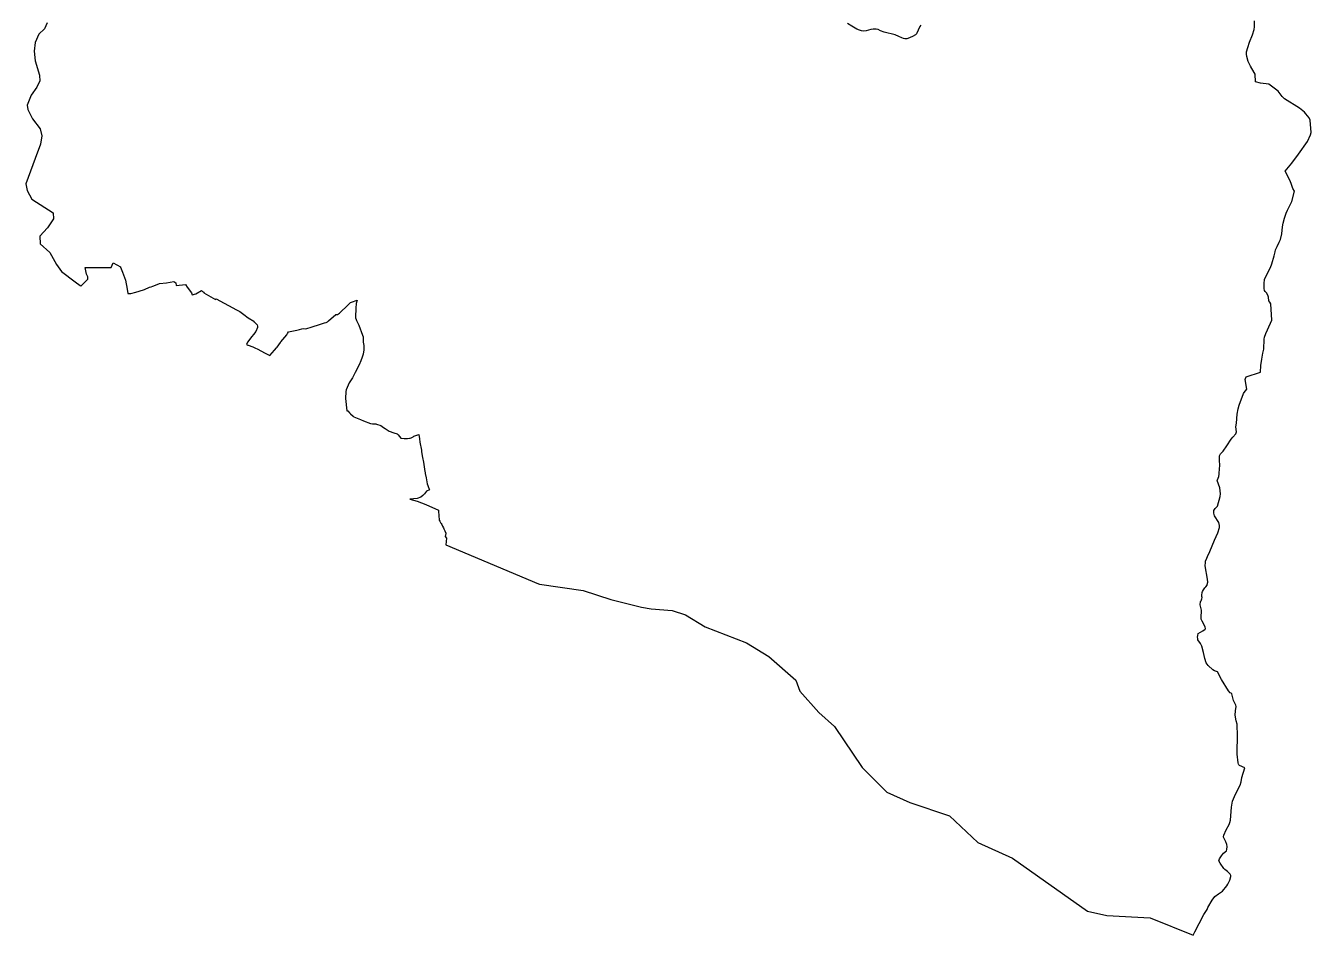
# Model space of a CAD drawing. Extents: x 1206804 to 1210977, y 6152742 to 6157901.
# Drawn here: x 1207331 to 1210977, y 6152742 to 6155321 of the extents above; entities that cross this region are included whole.
import ezdxf

# ---------------------------------------------------------------- set-up
doc = ezdxf.new("R2010")
doc.units = 0
doc.linetypes.add('CONTINU', pattern=[0])
doc.layers.add('1SECTION', color=7, linetype='CONTINU')

msp = doc.modelspace()

# ---------------------------------------------------------------- linework, layer by layer
at = {"layer": '1SECTION'}
for points in [[(1207392.69, 6155329.82), (1207384.72, 6155312.48), (1207368.45, 6155297.41), (1207358.41, 6155274.02), (1207355.09, 6155249.24), (1207358.66, 6155221.55), (1207370.25, 6155180.92), (1207371.13, 6155163.97), (1207366.82, 6155155.25), (1207362.65, 6155146.82), (1207346.78, 6155124.71), (1207335.83, 6155096.24), (1207337.48, 6155083.46), (1207350.23, 6155057.6), (1207372.22, 6155028.78), (1207377.4, 6155008.99), (1207373.01, 6154985.32), (1207357.96, 6154944.63), (1207331.42, 6154872.44), (1207335.52, 6154853.79), (1207349.14, 6154829.61), (1207409.65, 6154790.69), (1207410.6, 6154773.89), (1207393.55, 6154747.64), (1207371.83, 6154724.6), (1207372.19, 6154702.59), (1207400.02, 6154677.95), (1207418.47, 6154643.68), (1207432.75, 6154623.78), (1207471.32, 6154594.64), (1207485.45, 6154584.7), (1207487.97, 6154582.67), (1207495.49, 6154590.2), (1207502.62, 6154597.67), (1207507.32, 6154602.29), (1207507.79, 6154608.95), (1207503.42, 6154616.54), (1207499.59, 6154635.7), (1207503.72, 6154635.78), (1207508.35, 6154635.79), (1207540.4, 6154635.82), (1207573.46, 6154635.58), (1207579.38, 6154648.44), (1207600.16, 6154637.09), (1207600.7, 6154636.41), (1207605.9, 6154622.23), (1207614, 6154599.72), (1207618.92, 6154574.36), (1207621.35, 6154562.02), (1207623.7, 6154561.47), (1207626.9, 6154561.34), (1207629.51, 6154561.82), (1207643.62, 6154565.59), (1207652.98, 6154568.21), (1207668.29, 6154573.22), (1207682.57, 6154579.35), (1207686.96, 6154581.01), (1207691.99, 6154582.92), (1207709.27, 6154589.39), (1207711.32, 6154589.82), (1207730.8, 6154591.76), (1207751.95, 6154595.49), (1207757.13, 6154592.28), (1207758.45, 6154584.71), (1207784.62, 6154587.56), (1207789.68, 6154579.64), (1207801.23, 6154564.06), (1207803.09, 6154558.34), (1207814.25, 6154560.83), (1207829.86, 6154570.33), (1207833.07, 6154567.22), (1207836.64, 6154565.35), (1207837.06, 6154565.11), (1207836.41, 6154563.83), (1207870.14, 6154545.1), (1207871.87, 6154546.48), (1207929.45, 6154515.11), (1207938.56, 6154511.15), (1207938.95, 6154510.46), (1207950, 6154502.18), (1207962.7, 6154492.83), (1207978.75, 6154483.07), (1207978.33, 6154481.51), (1207980.28, 6154480.1), (1207982.76, 6154477.94), (1207984.54, 6154476.26), (1207986.16, 6154474.5), (1207987.41, 6154472.7), (1207988.54, 6154469.31), (1207988.66, 6154466.89), (1207988.41, 6154465.51), (1207983.88, 6154454.15), (1207977.13, 6154445.06), (1207973.09, 6154439.44), (1207960.6, 6154423.85), (1207957.41, 6154417.39), (1207959.12, 6154416.41), (1207960.94, 6154415.56), (1207962.4, 6154414.87), (1207975.57, 6154410.1), (1207982.87, 6154407.03), (1207987.97, 6154404.52), (1208010.83, 6154392.35), (1208023.84, 6154385.73), (1208037.48, 6154401.49), (1208043.1, 6154408.04), (1208044.49, 6154409.97), (1208053.71, 6154423.06), (1208054.9, 6154424.63), (1208072.01, 6154444.83), (1208074.1, 6154448.19), (1208077.09, 6154453.34), (1208086.14, 6154454.93), (1208100.22, 6154457.58), (1208107.62, 6154460.06), (1208114.46, 6154461.38), (1208119.76, 6154462.4), (1208125.95, 6154461.27), (1208143.43, 6154467.36), (1208164.96, 6154473.64), (1208179.02, 6154478.68), (1208183.66, 6154479.78), (1208185.78, 6154480.28), (1208187.47, 6154481.54), (1208190.58, 6154484.29), (1208210.58, 6154502.29), (1208215.24, 6154502.46), (1208221.62, 6154506.31), (1208245.47, 6154530.06), (1208252.32, 6154535.95), (1208255.27, 6154537.3), (1208271.35, 6154543.28), (1208269.07, 6154533.31), (1208268.1, 6154519.73), (1208266.86, 6154494.27), (1208266.98, 6154492.72), (1208268.35, 6154488.13), (1208269.69, 6154484.97), (1208273.74, 6154477.48), (1208275.91, 6154472.37), (1208286.52, 6154443.84), (1208288.25, 6154438.96), (1208288.8, 6154423.94), (1208290.61, 6154413.94), (1208290.46, 6154404.99), (1208290.23, 6154402.06), (1208288.32, 6154389.63), (1208285.39, 6154380.89), (1208281.65, 6154370.55), (1208276.67, 6154359.41), (1208265.48, 6154337.34), (1208261.82, 6154330.11), (1208257.85, 6154322.28), (1208249.08, 6154308.12), (1208240.61, 6154288.67), (1208239.47, 6154284.12), (1208238.18, 6154263.9), (1208242.24, 6154229.13), (1208244.78, 6154228.59), (1208249.42, 6154222.86), (1208252.36, 6154220.28), (1208259.88, 6154214.07), (1208262.22, 6154212.44), (1208271.36, 6154208.34), (1208281.2, 6154204.04), (1208289.49, 6154200.47), (1208309.42, 6154192.63), (1208315.13, 6154192.35), (1208324.39, 6154191.78), (1208326.15, 6154191.42), (1208338.24, 6154187.33), (1208346.04, 6154181.84), (1208351.03, 6154178.47), (1208359.48, 6154173.02), (1208362.3, 6154171.51), (1208375.46, 6154166.9), (1208384.97, 6154163.35), (1208387.28, 6154160.52), (1208395.31, 6154151.49), (1208404.5, 6154150.63), (1208411.33, 6154150.28), (1208414.53, 6154150.25), (1208419.66, 6154151.14), (1208421.76, 6154151.48), (1208424.88, 6154152.58), (1208428.36, 6154154.42), (1208429.99, 6154155.32), (1208432.25, 6154156.87), (1208446.18, 6154161.66), (1208448.14, 6154149.24), (1208449.56, 6154139.89), (1208453.49, 6154117.79), (1208454.16, 6154112.81), (1208457.02, 6154096.76), (1208459.34, 6154083.27), (1208461.42, 6154070.4), (1208463.74, 6154056.46), (1208463.91, 6154055.45), (1208464.57, 6154051.68), (1208466.84, 6154038.66), (1208467.83, 6154032.98), (1208470.36, 6154021.91), (1208471.55, 6154017.42), (1208472.63, 6154014.44), (1208475.88, 6154006.41), (1208476.55, 6154005.11), (1208468.36, 6154000.73), (1208462.28, 6153993.53), (1208458.03, 6153988.61), (1208451.66, 6153983.81), (1208441.4, 6153980.31), (1208421.28, 6153978.32), (1208441.66, 6153972.83), (1208466.67, 6153963.43), (1208502.19, 6153947.49), (1208502.23, 6153941.12), (1208502.75, 6153934.15), (1208503.4, 6153929.22), (1208504.19, 6153921.87), (1208504.46, 6153918.95), (1208505.9, 6153916.07), (1208507.04, 6153913.76), (1208507.65, 6153912.29), (1208508.9, 6153910.03), (1208509.59, 6153909.13), (1208511.24, 6153906.23), (1208513.72, 6153901.66), (1208515.92, 6153897.28), (1208517.3, 6153894.76), (1208519.73, 6153888.54), (1208522.56, 6153882.17), (1208523.11, 6153880.64), (1208521.32, 6153872.43), (1208524.68, 6153868.25), (1208522.99, 6153849.34), (1208786.04, 6153738.1), (1208788.56, 6153737.03), (1208912.61, 6153719.41), (1208991.22, 6153693.81), (1209077.97, 6153672.32), (1209104.94, 6153667.37), (1209164.89, 6153662.46), (1209202.81, 6153650.03), (1209258.18, 6153616.37), (1209375.61, 6153571.05), (1209439.07, 6153531.83), (1209515.88, 6153464.72), (1209527.35, 6153434.16), (1209580.35, 6153373.65), (1209625.63, 6153333.95), (1209703.54, 6153217.38), (1209773.48, 6153147.92), (1209838.46, 6153118.13), (1209951.07, 6153080.47), (1210031.32, 6153004.55), (1210129.99, 6152960.47), (1210342.91, 6152810.19), (1210397.85, 6152798.04), (1210520.33, 6152791.12), (1210642.16, 6152741.53), (1210647.03, 6152751.24), (1210659.1, 6152775.12), (1210672.39, 6152800.8), (1210682.01, 6152814.41), (1210683.75, 6152820.49), (1210696.24, 6152840.86), (1210704.24, 6152851.68), (1210714.48, 6152859.53), (1210725.25, 6152866.68), (1210738.04, 6152881.87), (1210740.6, 6152886.15), (1210746.84, 6152898.33), (1210749.48, 6152908.6), (1210748.97, 6152910.95), (1210747.03, 6152914.64), (1210739.47, 6152922.05), (1210732.11, 6152928.53), (1210729.71, 6152931.4), (1210719.19, 6152946.3), (1210715.03, 6152953.02), (1210717.12, 6152958.14), (1210722.72, 6152967.19), (1210728.68, 6152974.52), (1210737.08, 6152981.4), (1210738.05, 6152985.3), (1210738.42, 6152993.29), (1210737.77, 6152998.98), (1210734.66, 6153007.01), (1210732.05, 6153012.01), (1210728.95, 6153019.43), (1210728.86, 6153020.63), (1210729.62, 6153025.69), (1210735.83, 6153040.55), (1210744.77, 6153055.95), (1210746.79, 6153061.45), (1210747.98, 6153068.18), (1210751.49, 6153104.97), (1210754, 6153121.95), (1210762.7, 6153141.55), (1210775.46, 6153167.27), (1210778.28, 6153177.04), (1210780.8, 6153189.31), (1210788.61, 6153216.36), (1210773.82, 6153223.37), (1210772.18, 6153225.09), (1210771.24, 6153226.91), (1210770.22, 6153230.47), (1210767.49, 6153255.47), (1210767.38, 6153260.32), (1210768.48, 6153307.73), (1210768.32, 6153317.2), (1210767.46, 6153329.28), (1210766.79, 6153339.89), (1210764.37, 6153349.97), (1210761.44, 6153365.5), (1210762.24, 6153377.85), (1210764.01, 6153390.4), (1210763.17, 6153394.03), (1210757.03, 6153407.15), (1210752.19, 6153426.17), (1210750.3, 6153428.27), (1210747.71, 6153429.57), (1210742.74, 6153434.89), (1210723.01, 6153466.82), (1210711.77, 6153488.92), (1210702.86, 6153491.96), (1210698.2, 6153494.22), (1210685.22, 6153506.35), (1210679.07, 6153514.37), (1210675.15, 6153526.54), (1210671.49, 6153543.84), (1210667.2, 6153561.41), (1210662.94, 6153568.87), (1210656.03, 6153579.12), (1210655.27, 6153582.83), (1210655.05, 6153586.87), (1210655.54, 6153592.06), (1210657.09, 6153597.52), (1210669.89, 6153604.85), (1210676.62, 6153609.35), (1210677.6, 6153611.75), (1210676.73, 6153615.68), (1210674, 6153622.26), (1210668.2, 6153632.46), (1210665.39, 6153638.32), (1210665.02, 6153645.28), (1210666.04, 6153659.42), (1210665.64, 6153663.37), (1210662.04, 6153678.43), (1210663.72, 6153688), (1210665.06, 6153690.1), (1210666.95, 6153695.58), (1210667.83, 6153699.65), (1210667.22, 6153701.98), (1210667.28, 6153706.65), (1210668.35, 6153713.94), (1210668.95, 6153716.24), (1210671.83, 6153721.41), (1210675.45, 6153726.61), (1210678.25, 6153729.64), (1210681.75, 6153734.47), (1210682.44, 6153736.37), (1210683.58, 6153742.83), (1210683.2, 6153751.3), (1210676.94, 6153788.98), (1210676.96, 6153798.46), (1210677.62, 6153802.96), (1210677.62, 6153802.96), (1210680.91, 6153811.41), (1210683.25, 6153815.66), (1210689.62, 6153830.36), (1210703.26, 6153862.2), (1210712.81, 6153882.95), (1210717.15, 6153898.05), (1210717.46, 6153903.98), (1210715.37, 6153912.72), (1210703.16, 6153931.38), (1210701.01, 6153938.93), (1210700.85, 6153946.45), (1210704.53, 6153952.01), (1210711.4, 6153958.6), (1210719.15, 6153985.75), (1210720.06, 6153993.32), (1210717.7, 6154010.8), (1210710.98, 6154031.34), (1210711.8, 6154033.1), (1210714.87, 6154042.38), (1210715.76, 6154049.47), (1210717.42, 6154066.24), (1210718, 6154071.69), (1210717.57, 6154090.59), (1210717.54, 6154101.38), (1210719.97, 6154107.05), (1210727.77, 6154114.67), (1210738.15, 6154130.02), (1210750.04, 6154148.95), (1210754.74, 6154154.66), (1210763.46, 6154163.59), (1210764.97, 6154169.55), (1210763.09, 6154183.9), (1210764.94, 6154193.9), (1210767.46, 6154219.2), (1210770.11, 6154234.46), (1210773.23, 6154245.18), (1210785.32, 6154277.89), (1210787.37, 6154281.24), (1210795.03, 6154290.91), (1210790.32, 6154317.91), (1210790.87, 6154320.5), (1210792.77, 6154324.98), (1210833.31, 6154338.49), (1210834.75, 6154357.99), (1210836.91, 6154376), (1210839.79, 6154392.31), (1210843.04, 6154404.05), (1210843.76, 6154431.99), (1210845.19, 6154438.33), (1210848.88, 6154447.98), (1210853.33, 6154458.97), (1210865.51, 6154486.31), (1210863.17, 6154532.71), (1210859.55, 6154536.73), (1210857.14, 6154541.35), (1210855.72, 6154551.7), (1210853.83, 6154557.25), (1210850.04, 6154563.58), (1210846.88, 6154567.32), (1210845.16, 6154570.71), (1210843.81, 6154576.01), (1210843.83, 6154589.41), (1210844.79, 6154601.98), (1210861.44, 6154635.23), (1210865.37, 6154645.49), (1210872.27, 6154669.05), (1210874.94, 6154680.07), (1210876.32, 6154685.19), (1210880.87, 6154695.53), (1210886.61, 6154706.9), (1210890.43, 6154714.84), (1210893.73, 6154731.31), (1210896.03, 6154751.3), (1210897.63, 6154761.04), (1210901.56, 6154775.75), (1210906.17, 6154790.02), (1210910.04, 6154798.49), (1210922.03, 6154822.47), (1210929.39, 6154852.46), (1210925.43, 6154859.65), (1210920.97, 6154870.64), (1210917.81, 6154881.44), (1210903, 6154908.48), (1210922, 6154931.49), (1210941.32, 6154957.31), (1210966.76, 6154992.88), (1210975.51, 6155011.43), (1210977.46, 6155018.26), (1210974.34, 6155053.56), (1210971.15, 6155060.28), (1210962.18, 6155071.69), (1210958.02, 6155076.12), (1210943.69, 6155087.33), (1210901.62, 6155113.81), (1210895.01, 6155120.92), (1210883.43, 6155135.99), (1210856.74, 6155155.87), (1210833.09, 6155158.67), (1210819.57, 6155161.73), (1210818.19, 6155183.58), (1210815.79, 6155188.78), (1210805.18, 6155206.48), (1210798.85, 6155219.89), (1210794.57, 6155234.25), (1210793.31, 6155240.6), (1210794.03, 6155247.4), (1210797.25, 6155259.73), (1210802.5, 6155274.54), (1210811.15, 6155295.87), (1210815.86, 6155310.64), (1210816.55, 6155317.73), (1210816.65, 6155334.86)], [(1209870.06, 6155323.23), (1209867.39, 6155319.48), (1209858.21, 6155298.17), (1209855, 6155295.42), (1209846.35, 6155290.55), (1209833.17, 6155285.02), (1209830.11, 6155284.19), (1209826.97, 6155284.1), (1209824.32, 6155284.48), (1209821.18, 6155285.14), (1209816.3, 6155286.9), (1209807.87, 6155290.42), (1209797.47, 6155295.13), (1209766.33, 6155303.39), (1209755.45, 6155306.9), (1209749.06, 6155310.65), (1209743.87, 6155311.15), (1209734.57, 6155311.47), (1209728.38, 6155310.32), (1209715.19, 6155306.33), (1209706.66, 6155305.96), (1209701.97, 6155306.69), (1209695.98, 6155308.68), (1209688.98, 6155311.7), (1209674.33, 6155319.89), (1209662.38, 6155327.93)]]:
    msp.add_lwpolyline(points, dxfattribs=at)

doc.saveas('drawing.dxf')
